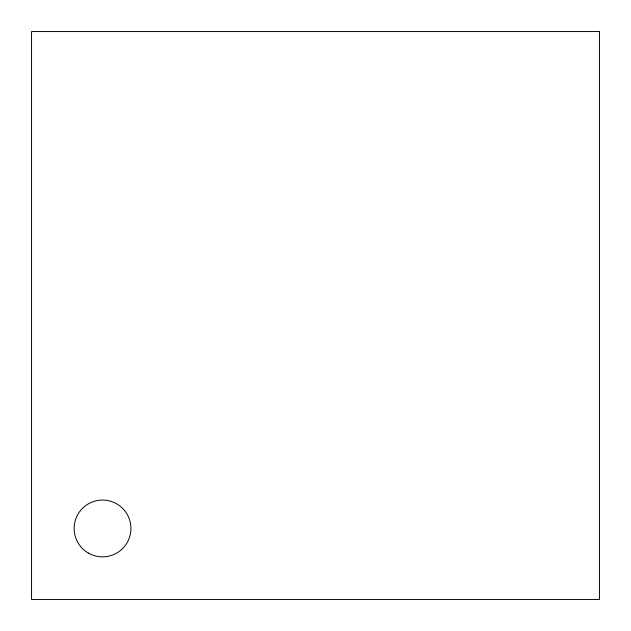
<?xml version="1.0" encoding="UTF-8"?>
<svg xmlns="http://www.w3.org/2000/svg" width="631" height="631" viewBox="0 0 631 631"><rect width="100%" height="100%" fill="white"/><g stroke="black" fill="none" stroke-linecap="round" stroke-linejoin="round"><path stroke-width="0.95" d="M599.45 31.55L31.55 31.55L31.55 599.45L599.45 599.45L599.45 31.55M88.34 553.056A28.395 28.395 0 0 0 130.933 528.462A28.395 28.395 0 0 0 88.34 503.869A28.395 28.395 0 0 0 88.34 553.056"/></g></svg>
